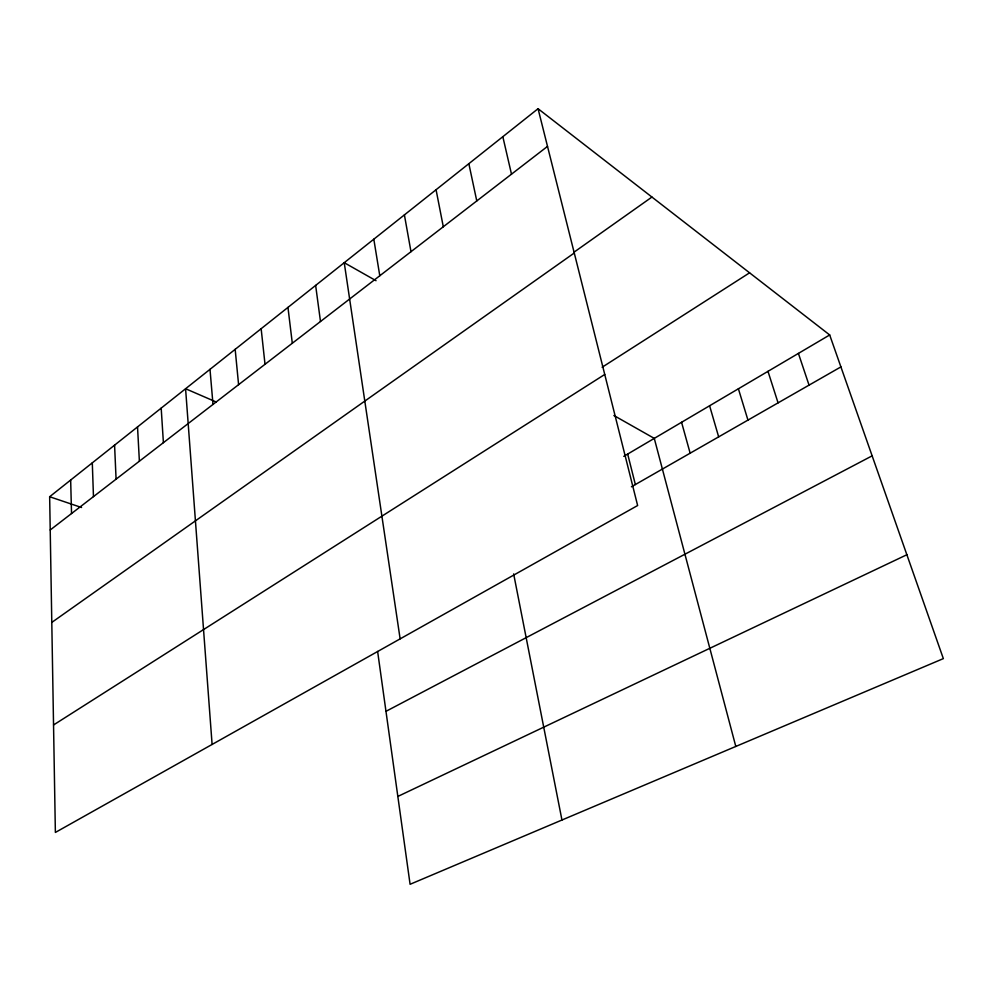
<?xml version="1.0" encoding="UTF-8"?>
<svg xmlns="http://www.w3.org/2000/svg" width="993" height="993" viewBox="0 0 993 993"><rect width="100%" height="100%" fill="white"/><g stroke="black" fill="none" stroke-linecap="round" stroke-linejoin="round"><path stroke-width="1.49" d="M538.057 108.709L637.63 505.524L55.372 832.444L49.65 496.736L538.057 108.709L829.689 334.964L943.35 658.62L410.084 884.291L377.625 651.458M50.221 529.977L547.515 146.381M574.053 252.16L651.929 197.061M51.797 622.412L574.264 252.992M602.118 367.249L749.591 272.814M53.548 724.964L604.749 374.46M623.79 456.358L829.689 334.964M631.411 486.806L840.91 366.901M385.979 711.323L872.139 455.849M397.845 796.436L906.87 554.739M49.65 496.736L81.563 507.51M216.313 402.041L185.579 388.735L212.105 744.452M376.037 280.709L344.236 262.686L400.129 638.871M613.873 415.496L654.275 438.385L735.801 746.463M798.409 353.409L809.047 385.135M767.986 371.345L778.065 402.873M738.395 388.784L747.952 420.101M709.598 405.765L718.659 436.87M681.57 422.286L690.147 453.193M627.675 454.062L635.359 484.547M502.83 136.699L511.494 174.172M468.845 163.684L476.777 200.946M513.654 573.929L561.951 820.032M436.064 189.737L443.3 226.776M404.399 214.885L410.99 251.701M373.815 239.189L379.785 275.769M315.637 285.413L320.491 321.496M287.958 307.408L292.302 343.243M261.147 328.708L265.019 364.294M235.167 349.337L238.593 384.663M209.995 369.346L212.998 404.412M161.189 408.123L163.398 442.667M137.53 426.916L139.38 461.199M114.58 445.149L116.082 479.172M92.299 462.85L93.466 496.612M70.664 480.041L71.533 513.53"/></g></svg>
